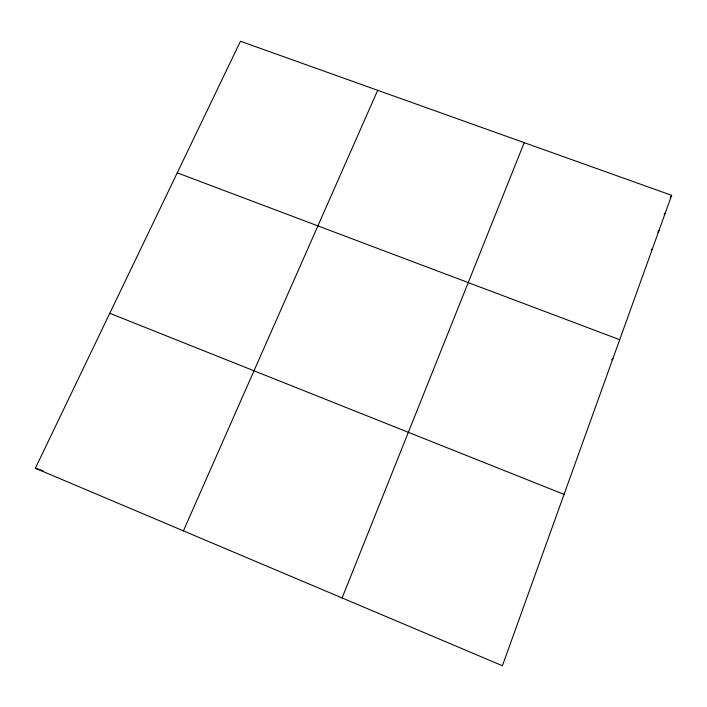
<?xml version="1.0" encoding="UTF-8"?>
<svg xmlns="http://www.w3.org/2000/svg" width="707" height="707" viewBox="0 0 707 707"><rect width="100%" height="100%" fill="white"/><g stroke="black" fill="none" stroke-linecap="round" stroke-linejoin="round"><path stroke-width="1.06" d="M671.65 195.326L502.412 665.738L35.35 468.255L240.451 41.262L671.65 195.326L670.395 197.085M342.091 597.954L524.205 142.646M183.413 530.86L377.688 90.293M664.112 214.539L665.349 212.842M657.784 232.126L658.995 230.509M651.244 250.057L652.579 248.325M611.635 359.819L612.96 358.458M35.35 468.255L42.968 470.747M177.245 172.844L619.703 339.705M109.779 313.298L564.053 494.387"/></g></svg>
